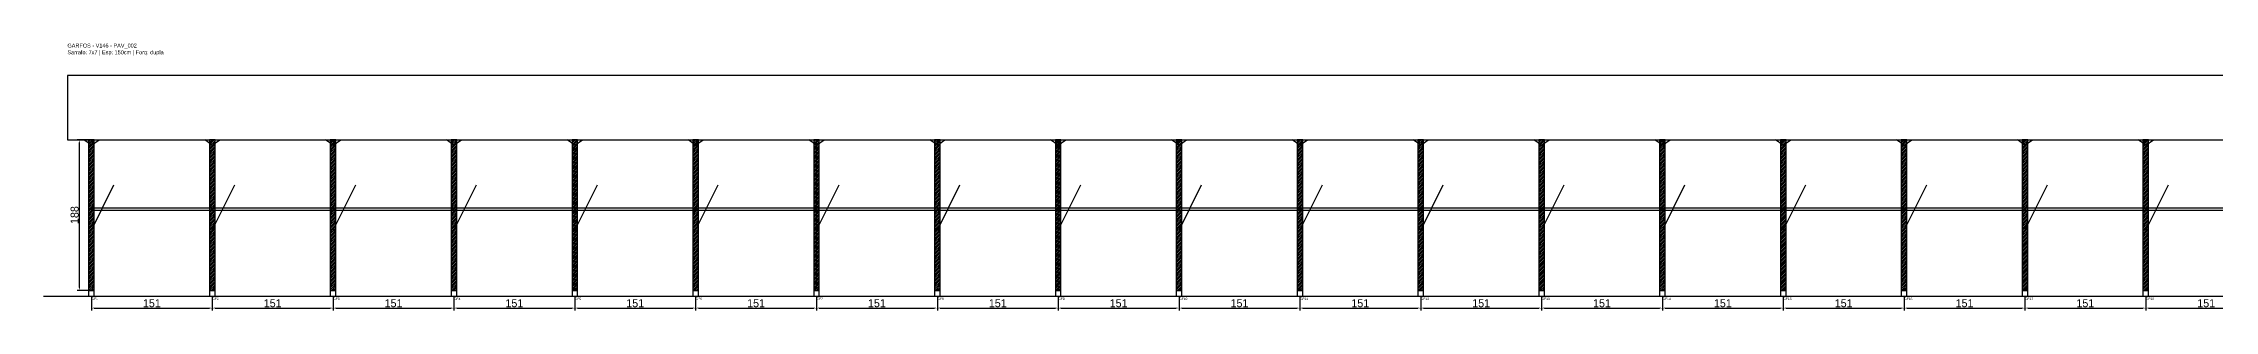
# Model space of a CAD drawing. Header units: metres. Extents: x -30 to 5528, y -25 to 308.
# Drawn here: x -30 to 2684, y -25 to 308 of the extents above; entities that cross this region are included whole.
import ezdxf

# ---------------------------------------------------------------- set-up
doc = ezdxf.new("R2010")
doc.units = ezdxf.units.M
for name, color, linetype in [('BARRA_ANCORAGEM', 1, 'Continuous'), ('COTA', 241, 'Continuous'), ('GARFOS OK', 3, 'Continuous'), ('NOME DA VIGA', 6, 'Continuous'), ('SARR_7x7', 40, 'Continuous'), ('TIRAS REESCORAMENTO', 252, 'Continuous'), ('VIGAS', 3, 'Continuous')]:
    doc.layers.add(name, color=color, linetype=linetype)
doc.dimstyles.new('EZ DXF', dxfattribs={"dimtxt": 10, "dimasz": 3.5, "dimexe": 3, "dimexo": 1.5, "dimgap": 1, "dimtad": 1, "dimdec": 1, "dimdsep": 46, "dimcen": 2.5, "dimazin": 3, "dimtfac": 1, "dimtmove": 0, "dimatfit": 3})

msp = doc.modelspace()

# ---------------------------------------------------------------- hatches: boundary and pattern name
at = {"layer": 'COTA'}
h = msp.add_hatch(dxfattribs=at)
h.set_pattern_fill('ANSI31', scale=0.5)
h.paths.add_polyline_path([(26.5, 0), (33.5, 0), (33.5, 188), (26.5, 188)])
h = msp.add_hatch(dxfattribs=at)
h.set_pattern_fill('ANSI31', scale=0.5)
h.paths.add_polyline_path([(177.54, 0), (184.54, 0), (184.54, 188), (177.54, 188)])
h = msp.add_hatch(dxfattribs=at)
h.set_pattern_fill('ANSI31', scale=0.5)
h.paths.add_polyline_path([(328.58, 0), (335.58, 0), (335.58, 188), (328.58, 188)])
h = msp.add_hatch(dxfattribs=at)
h.set_pattern_fill('ANSI31', scale=0.5)
h.paths.add_polyline_path([(479.63, 0), (486.63, 0), (486.63, 188), (479.63, 188)])
h = msp.add_hatch(dxfattribs=at)
h.set_pattern_fill('ANSI31', scale=0.5)
h.paths.add_polyline_path([(630.67, 0), (637.67, 0), (637.67, 188), (630.67, 188)])
h = msp.add_hatch(dxfattribs=at)
h.set_pattern_fill('ANSI31', scale=0.5)
h.paths.add_polyline_path([(781.71, 0), (788.71, 0), (788.71, 188), (781.71, 188)])
h = msp.add_hatch(dxfattribs=at)
h.set_pattern_fill('ANSI31', scale=0.5)
h.paths.add_polyline_path([(932.75, 0), (939.75, 0), (939.75, 188), (932.75, 188)])
h = msp.add_hatch(dxfattribs=at)
h.set_pattern_fill('ANSI31', scale=0.5)
h.paths.add_polyline_path([(1083.79, 0), (1090.79, 0), (1090.79, 188), (1083.79, 188)])
h = msp.add_hatch(dxfattribs=at)
h.set_pattern_fill('ANSI31', scale=0.5)
h.paths.add_polyline_path([(1234.83, 0), (1241.83, 0), (1241.83, 188), (1234.83, 188)])
h = msp.add_hatch(dxfattribs=at)
h.set_pattern_fill('ANSI31', scale=0.5)
h.paths.add_polyline_path([(1385.88, 0), (1392.88, 0), (1392.88, 188), (1385.88, 188)])
h = msp.add_hatch(dxfattribs=at)
h.set_pattern_fill('ANSI31', scale=0.5)
h.paths.add_polyline_path([(1536.92, 0), (1543.92, 0), (1543.92, 188), (1536.92, 188)])
h = msp.add_hatch(dxfattribs=at)
h.set_pattern_fill('ANSI31', scale=0.5)
h.paths.add_polyline_path([(1687.96, 0), (1694.96, 0), (1694.96, 188), (1687.96, 188)])
h = msp.add_hatch(dxfattribs=at)
h.set_pattern_fill('ANSI31', scale=0.5)
h.paths.add_polyline_path([(1839, 0), (1846, 0), (1846, 188), (1839, 188)])
h = msp.add_hatch(dxfattribs=at)
h.set_pattern_fill('ANSI31', scale=0.5)
h.paths.add_polyline_path([(1990.04, 0), (1997.04, 0), (1997.04, 188), (1990.04, 188)])
h = msp.add_hatch(dxfattribs=at)
h.set_pattern_fill('ANSI31', scale=0.5)
h.paths.add_polyline_path([(2141.08, 0), (2148.08, 0), (2148.08, 188), (2141.08, 188)])
h = msp.add_hatch(dxfattribs=at)
h.set_pattern_fill('ANSI31', scale=0.5)
h.paths.add_polyline_path([(2292.13, 0), (2299.13, 0), (2299.13, 188), (2292.13, 188)])
h = msp.add_hatch(dxfattribs=at)
h.set_pattern_fill('ANSI31', scale=0.5)
h.paths.add_polyline_path([(2443.17, 0), (2450.17, 0), (2450.17, 188), (2443.17, 188)])
h = msp.add_hatch(dxfattribs=at)
h.set_pattern_fill('ANSI31', scale=0.5)
h.paths.add_polyline_path([(2594.21, 0), (2601.21, 0), (2601.21, 188), (2594.21, 188)])

# ---------------------------------------------------------------- linework, layer by layer
at = {"layer": 'BARRA_ANCORAGEM'}
for p, q in [((30, 75.2), (58.2, 131.6)), ((181.04, 75.2), (209.24, 131.6)), ((332.08, 75.2), (360.28, 131.6)), ((483.13, 75.2), (511.33, 131.6)), ((634.17, 75.2), (662.37, 131.6)), ((785.21, 75.2), (813.41, 131.6)), ((936.25, 75.2), (964.45, 131.6)), ((1087.29, 75.2), (1115.49, 131.6)), ((1238.33, 75.2), (1266.53, 131.6)), ((1389.38, 75.2), (1417.58, 131.6)), ((1540.42, 75.2), (1568.62, 131.6)), ((1691.46, 75.2), (1719.66, 131.6)), ((1842.5, 75.2), (1870.7, 131.6)), ((1993.54, 75.2), (2021.74, 131.6)), ((2144.58, 75.2), (2172.78, 131.6)), ((2295.63, 75.2), (2323.83, 131.6)), ((2446.67, 75.2), (2474.87, 131.6)), ((2597.71, 75.2), (2625.91, 131.6))]:
    msp.add_line(p, q, dxfattribs=at)
at = {"layer": 'GARFOS OK'}
for p, q in [((30, 181), (20.5, 188)), ((20.5, 188), (39.5, 188)), ((30, 181), (39.5, 188)), ((181.04, 181), (171.54, 188)), ((171.54, 188), (190.54, 188)), ((181.04, 181), (190.54, 188)), ((332.08, 181), (322.58, 188)), ((322.58, 188), (341.58, 188)), ((332.08, 181), (341.58, 188)), ((483.13, 181), (473.63, 188)), ((473.63, 188), (492.63, 188)), ((483.13, 181), (492.63, 188)), ((634.17, 181), (624.67, 188)), ((624.67, 188), (643.67, 188)), ((634.17, 181), (643.67, 188)), ((785.21, 181), (775.71, 188)), ((775.71, 188), (794.71, 188)), ((785.21, 181), (794.71, 188)), ((936.25, 181), (926.75, 188)), ((926.75, 188), (945.75, 188)), ((936.25, 181), (945.75, 188)), ((1087.29, 181), (1077.79, 188)), ((1077.79, 188), (1096.79, 188)), ((1087.29, 181), (1096.79, 188)), ((1238.33, 181), (1228.83, 188)), ((1228.83, 188), (1247.83, 188)), ((1238.33, 181), (1247.83, 188)), ((1389.38, 181), (1379.88, 188)), ((1379.88, 188), (1398.88, 188)), ((1389.38, 181), (1398.88, 188)), ((1540.42, 181), (1530.92, 188)), ((1530.92, 188), (1549.92, 188)), ((1540.42, 181), (1549.92, 188)), ((1691.46, 181), (1681.96, 188)), ((1681.96, 188), (1700.96, 188)), ((1691.46, 181), (1700.96, 188)), ((1842.5, 181), (1833, 188)), ((1833, 188), (1852, 188)), ((1842.5, 181), (1852, 188)), ((1993.54, 181), (1984.04, 188)), ((1984.04, 188), (2003.04, 188)), ((1993.54, 181), (2003.04, 188)), ((2144.58, 181), (2135.08, 188)), ((2135.08, 188), (2154.08, 188)), ((2144.58, 181), (2154.08, 188)), ((2295.63, 181), (2286.13, 188)), ((2286.13, 188), (2305.13, 188)), ((2295.63, 181), (2305.13, 188)), ((2446.67, 181), (2437.17, 188)), ((2437.17, 188), (2456.17, 188)), ((2446.67, 181), (2456.17, 188)), ((2597.71, 181), (2588.21, 188)), ((2588.21, 188), (2607.21, 188)), ((2597.71, 181), (2607.21, 188))]:
    msp.add_line(p, q, dxfattribs=at)
at = {"layer": 'GARFOS OK', "linetype": 'CONTINUOUS'}
msp.add_line((-30, -7), (5527.5, -7), dxfattribs=at)
at = {"layer": 'GARFOS OK'}
for points in [[(26.5, 0), (33.5, 0), (33.5, 188), (26.5, 188), (26.5, 0)], [(177.54, 0), (184.54, 0), (184.54, 188), (177.54, 188), (177.54, 0)], [(328.58, 0), (335.58, 0), (335.58, 188), (328.58, 188), (328.58, 0)], [(479.63, 0), (486.63, 0), (486.63, 188), (479.63, 188), (479.63, 0)], [(630.67, 0), (637.67, 0), (637.67, 188), (630.67, 188), (630.67, 0)], [(781.71, 0), (788.71, 0), (788.71, 188), (781.71, 188), (781.71, 0)], [(932.75, 0), (939.75, 0), (939.75, 188), (932.75, 188), (932.75, 0)], [(1083.79, 0), (1090.79, 0), (1090.79, 188), (1083.79, 188), (1083.79, 0)], [(1234.83, 0), (1241.83, 0), (1241.83, 188), (1234.83, 188), (1234.83, 0)], [(1385.88, 0), (1392.88, 0), (1392.88, 188), (1385.88, 188), (1385.88, 0)], [(1536.92, 0), (1543.92, 0), (1543.92, 188), (1536.92, 188), (1536.92, 0)], [(1687.96, 0), (1694.96, 0), (1694.96, 188), (1687.96, 188), (1687.96, 0)], [(1839, 0), (1846, 0), (1846, 188), (1839, 188), (1839, 0)], [(1990.04, 0), (1997.04, 0), (1997.04, 188), (1990.04, 188), (1990.04, 0)], [(2141.08, 0), (2148.08, 0), (2148.08, 188), (2141.08, 188), (2141.08, 0)], [(2292.13, 0), (2299.13, 0), (2299.13, 188), (2292.13, 188), (2292.13, 0)], [(2443.17, 0), (2450.17, 0), (2450.17, 188), (2443.17, 188), (2443.17, 0)], [(2594.21, 0), (2601.21, 0), (2601.21, 188), (2594.21, 188), (2594.21, 0)]]:
    msp.add_lwpolyline(points, dxfattribs=at)
at = {"layer": 'SARR_7x7'}
for points in [[(26.5, -7), (33.5, -7), (33.5, 0), (26.5, 0), (26.5, -7)], [(177.54, -7), (184.54, -7), (184.54, 0), (177.54, 0), (177.54, -7)], [(328.58, -7), (335.58, -7), (335.58, 0), (328.58, 0), (328.58, -7)], [(479.63, -7), (486.63, -7), (486.63, 0), (479.63, 0), (479.63, -7)], [(630.67, -7), (637.67, -7), (637.67, 0), (630.67, 0), (630.67, -7)], [(781.71, -7), (788.71, -7), (788.71, 0), (781.71, 0), (781.71, -7)], [(932.75, -7), (939.75, -7), (939.75, 0), (932.75, 0), (932.75, -7)], [(1083.79, -7), (1090.79, -7), (1090.79, 0), (1083.79, 0), (1083.79, -7)], [(1234.83, -7), (1241.83, -7), (1241.83, 0), (1234.83, 0), (1234.83, -7)], [(1385.88, -7), (1392.88, -7), (1392.88, 0), (1385.88, 0), (1385.88, -7)], [(1536.92, -7), (1543.92, -7), (1543.92, 0), (1536.92, 0), (1536.92, -7)], [(1687.96, -7), (1694.96, -7), (1694.96, 0), (1687.96, 0), (1687.96, -7)], [(1839, -7), (1846, -7), (1846, 0), (1839, 0), (1839, -7)], [(1990.04, -7), (1997.04, -7), (1997.04, 0), (1990.04, 0), (1990.04, -7)], [(2141.08, -7), (2148.08, -7), (2148.08, 0), (2141.08, 0), (2141.08, -7)], [(2292.13, -7), (2299.13, -7), (2299.13, 0), (2292.13, 0), (2292.13, -7)], [(2443.17, -7), (2450.17, -7), (2450.17, 0), (2443.17, 0), (2443.17, -7)], [(2594.21, -7), (2601.21, -7), (2601.21, 0), (2594.21, 0), (2594.21, -7)]]:
    msp.add_lwpolyline(points, dxfattribs=at)
at = {"layer": 'TIRAS REESCORAMENTO'}
for points in [[(30, 100), (181.04, 100), (181.04, 102.5), (30, 102.5), (30, 100)], [(181.04, 100), (332.08, 100), (332.08, 102.5), (181.04, 102.5), (181.04, 100)], [(332.08, 100), (483.13, 100), (483.13, 102.5), (332.08, 102.5), (332.08, 100)], [(483.13, 100), (634.17, 100), (634.17, 102.5), (483.13, 102.5), (483.13, 100)], [(634.17, 100), (785.21, 100), (785.21, 102.5), (634.17, 102.5), (634.17, 100)], [(785.21, 100), (936.25, 100), (936.25, 102.5), (785.21, 102.5), (785.21, 100)], [(936.25, 100), (1087.29, 100), (1087.29, 102.5), (936.25, 102.5), (936.25, 100)], [(1087.29, 100), (1238.33, 100), (1238.33, 102.5), (1087.29, 102.5), (1087.29, 100)], [(1238.33, 100), (1389.38, 100), (1389.38, 102.5), (1238.33, 102.5), (1238.33, 100)], [(1389.38, 100), (1540.42, 100), (1540.42, 102.5), (1389.38, 102.5), (1389.38, 100)], [(1540.42, 100), (1691.46, 100), (1691.46, 102.5), (1540.42, 102.5), (1540.42, 100)], [(1691.46, 100), (1842.5, 100), (1842.5, 102.5), (1691.46, 102.5), (1691.46, 100)], [(1842.5, 100), (1993.54, 100), (1993.54, 102.5), (1842.5, 102.5), (1842.5, 100)], [(1993.54, 100), (2144.58, 100), (2144.58, 102.5), (1993.54, 102.5), (1993.54, 100)], [(2144.58, 100), (2295.63, 100), (2295.63, 102.5), (2144.58, 102.5), (2144.58, 100)], [(2295.63, 100), (2446.67, 100), (2446.67, 102.5), (2295.63, 102.5), (2295.63, 100)], [(2446.67, 100), (2597.71, 100), (2597.71, 102.5), (2446.67, 102.5), (2446.67, 100)], [(2597.71, 100), (2748.75, 100), (2748.75, 102.5), (2597.71, 102.5), (2597.71, 100)]]:
    msp.add_lwpolyline(points, dxfattribs=at)
at = {"layer": 'VIGAS'}
msp.add_lwpolyline([(0, 188), (5497.5, 188), (5497.5, 268), (0, 268), (0, 188)], dxfattribs=at)

# ---------------------------------------------------------------- texts
at = {"layer": 'NOME DA VIGA'}
for s, p in [('GF1', (30, -12)), ('GF2', (181.04, -12)), ('GF3', (332.08, -12)), ('GF4', (483.13, -12)), ('GF5', (634.17, -12)), ('GF6', (785.21, -12)), ('GF7', (936.25, -12)), ('GF8', (1087.29, -12)), ('GF9', (1238.33, -12)), ('GF10', (1389.38, -12)), ('GF11', (1540.42, -12)), ('GF12', (1691.46, -12)), ('GF13', (1842.5, -12)), ('GF14', (1993.54, -12)), ('GF15', (2144.58, -12)), ('GF16', (2295.63, -12)), ('GF17', (2446.67, -12)), ('GF18', (2597.71, -12))]:
    msp.add_text(s, height=3, dxfattribs=at).set_placement(p)
at = {"layer": 'NOME DA VIGA', "insert": (0, 293), "char_height": 5, "attachment_point": 7}
msp.add_mtext('GARFOS - V146 - PAV_002\\PSarrafo: 7x7 | Esp: 150cm | Forq: dupla', dxfattribs=at)

# ---------------------------------------------------------------- dimensions: what is measured, and where the dimension line sits
at = {"layer": 'COTA'}
msp.add_linear_dim(base=(15, 0), p1=(30, 0), p2=(30, 188), angle=90, dimstyle='EZ DXF', dxfattribs=at).render()
for base, p1, p2 in [((30, -22), (30, -7), (181.04, -7)), ((181.04, -22), (181.04, -7), (332.08, -7)), ((332.0833, -22), (332.0833, -7), (483.125, -7)), ((483.13, -22), (483.13, -7), (634.17, -7)), ((634.17, -22), (634.17, -7), (785.21, -7)), ((785.21, -22), (785.21, -7), (936.25, -7)), ((936.25, -22), (936.25, -7), (1087.29, -7)), ((1087.29, -22), (1087.29, -7), (1238.33, -7)), ((1238.3334, -22), (1238.3334, -7), (1389.375, -7)), ((1389.38, -22), (1389.38, -7), (1540.42, -7)), ((1540.42, -22), (1540.42, -7), (1691.46, -7)), ((1691.46, -22), (1691.46, -7), (1842.5, -7)), ((1842.5, -22), (1842.5, -7), (1993.54, -7)), ((1993.54, -22), (1993.54, -7), (2144.58, -7)), ((2144.5834, -22), (2144.5834, -7), (2295.6251, -7)), ((2295.63, -22), (2295.63, -7), (2446.67, -7)), ((2446.67, -22), (2446.67, -7), (2597.71, -7)), ((2597.71, -22), (2597.71, -7), (2748.75, -7))]:
    msp.add_linear_dim(base=base, p1=p1, p2=p2, dimstyle='EZ DXF', dxfattribs=at).render()

doc.saveas('drawing.dxf')
